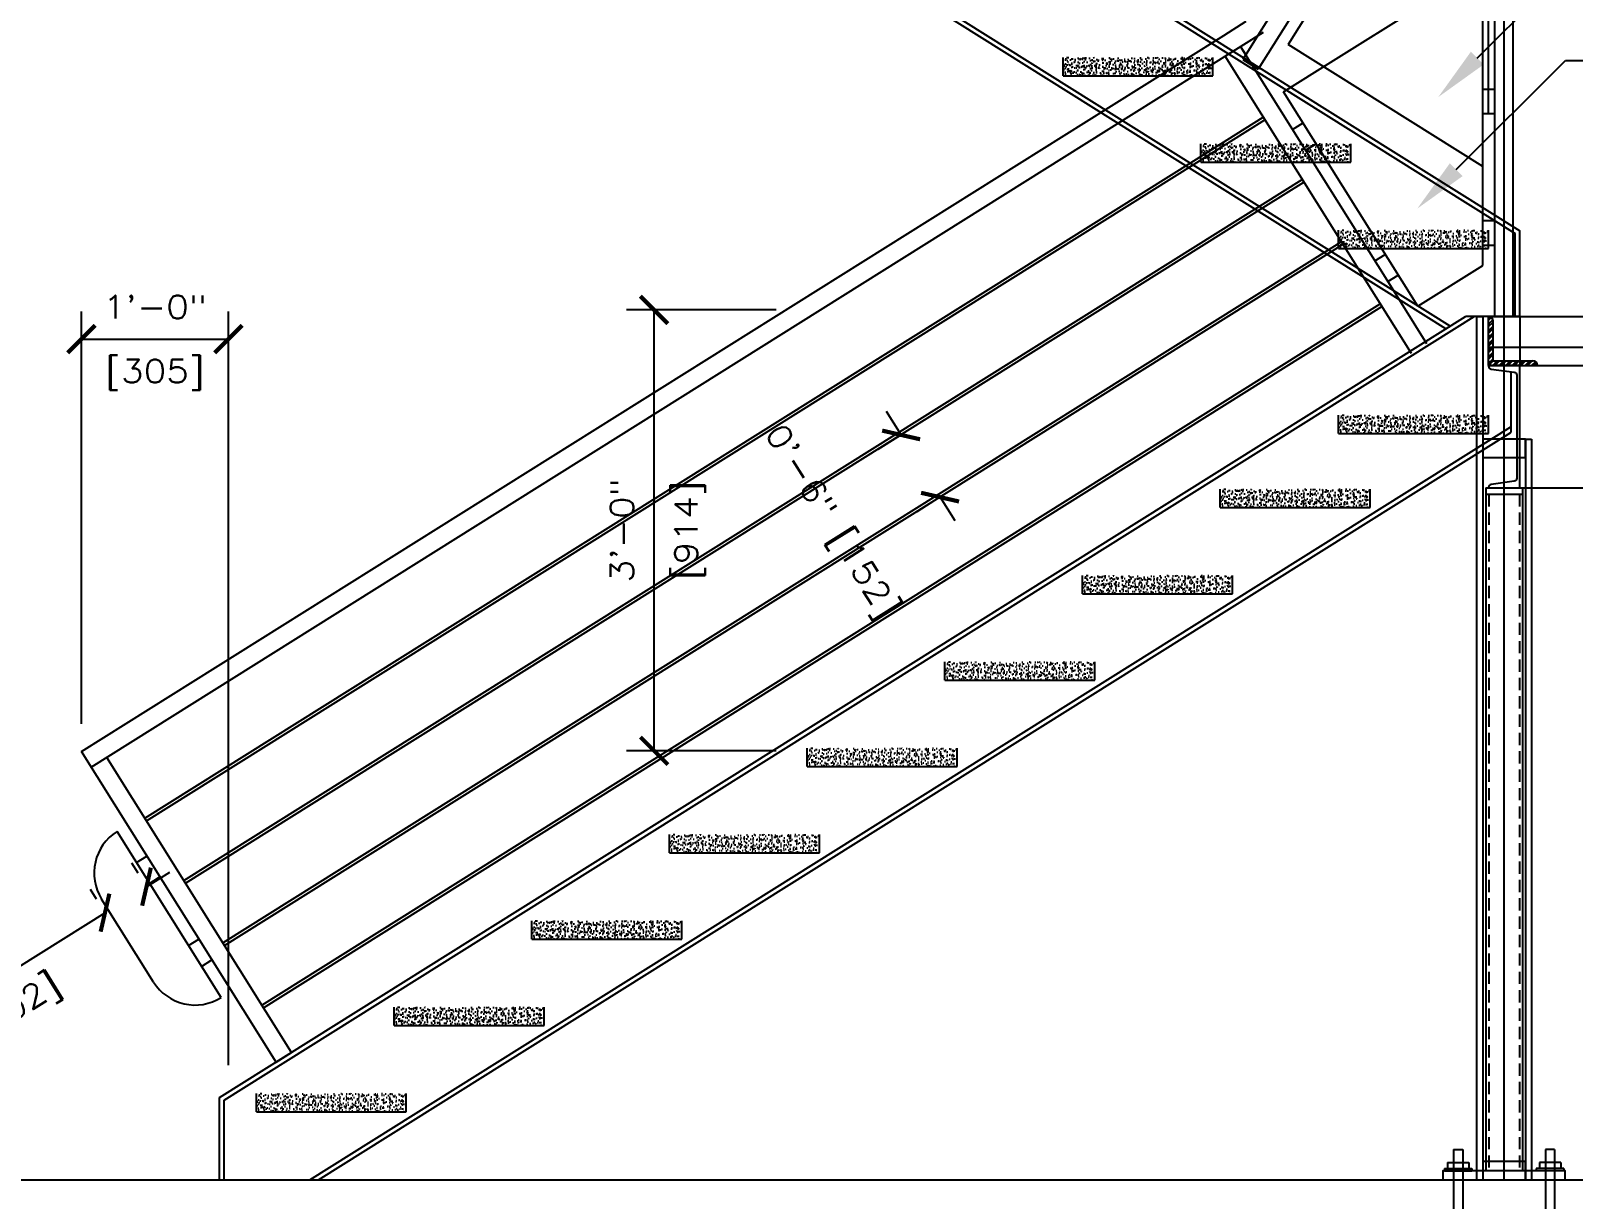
# Model space of a CAD drawing. Header units: inches. Extents: x -54 to 1378, y 14 to 582.
# Drawn here: x 414.4 to 540.4, y 102.1 to 197.5 of the extents above; entities that cross this region are included whole.
import ezdxf
from ezdxf import colors
from ezdxf.entities.mleader import LeaderData, LeaderLine
from ezdxf.math import Vec2, Vec3

# ---------------------------------------------------------------- set-up
doc = ezdxf.new("R2010")
doc.units = ezdxf.units.IN
doc.header["$MEASUREMENT"] = 0
doc.linetypes.add('HIDDEN', pattern=[0.375, 0.25, -0.125])
for name, color, linetype in [('Arch_Section_Handrail', 1, 'Continuous'), ('Arch_Section_Wall', 131, 'Continuous'), ('C-241-1', 241, 'Continuous'), ('Dim', 5, 'Continuous'), ('Dim @ 24', 5, 'Continuous'), ('Dim @ 48', 5, 'Continuous'), ('LAYER11A', 11, 'Continuous'), ('LAYER131A', 131, 'Continuous'), ('Layer131B', 71, 'Continuous'), ('LAYER131D', 131, 'HIDDEN'), ('Mleader @ 24', 5, 'Continuous'), ('Stair_Conc.', 252, 'Continuous'), ('Struc_Section_BP', 135, 'Continuous'), ('Struc_Section_Conc', 71, 'Continuous'), ('Struc_Section_Dim', 5, 'Continuous'), ('Struc_Section_Steel', 11, 'Continuous'), ('Structural_Section_StAngle', 2, 'Continuous')]:
    doc.layers.add(name, color=color, linetype=linetype)
doc.styles.add('ROMANS', font='romans.shx', dxfattribs={"width": 1.15})
doc.dimstyles.new('ROMANS', dxfattribs={"dimscale": 0, "dimtxt": 0.078125, "dimasz": 0.09375, "dimexe": 0.09375, "dimexo": 0.09375, "dimgap": 0.0625, "dimtad": 0, "dimdec": 4, "dimzin": 1, "dimdsep": 46, "dimlunit": 4, "dimtxsty": 'ROMANS', "dimblk": 'ARCHTICK', "dimcen": 0.0625, "dimdle": 0.09375, "dimclrd": 256, "dimclre": 256, "dimclrt": 256, "dimadec": 0, "dimazin": 0, "dimtfac": 1, "dimtdec": 4, "dimtofl": 0, "dimtmove": 2, "dimatfit": 0, "dimfxl": 1, "dimfrac": 2, "dimtolj": 1, "dimtzin": 0, "dimarcsym": 0})
doc.dimstyles.new('ROMANS-beside', dxfattribs={"dimscale": 0, "dimtxt": 0.078125, "dimasz": 0.09375, "dimexe": 0.09375, "dimexo": 0.09375, "dimgap": 0.0625, "dimtad": 1, "dimdec": 4, "dimzin": 1, "dimdsep": 46, "dimlunit": 4, "dimtxsty": 'ROMANS', "dimblk": 'ARCHTICK', "dimcen": 0.0625, "dimdle": 0.09375, "dimclrd": 256, "dimclre": 256, "dimclrt": 256, "dimadec": 0, "dimazin": 0, "dimtfac": 1, "dimtdec": 4, "dimtofl": 0, "dimtmove": 0, "dimatfit": 0, "dimfxl": 1, "dimfrac": 2, "dimtolj": 1, "dimtzin": 0, "dimarcsym": 0})

# ---------------------------------------------------------------- blocks, each defined once
blk = doc.blocks.new('C250x23')
at = {"layer": 'Struc_Section_Steel'}
blk.add_lwpolyline([(2.34, 0.29, -0.361844), (2.56, 0.05), (2.56, 0), (0, 0), (0, 10), (2.56, 10), (2.56, 9.95, -0.361844), (2.34, 9.71), (0.46, 9.45, 0.374734), (0.24, 9.2), (0.24, 0.8, 0.374734), (0.46, 0.55)], format="xyb", close=True, dxfattribs=at)
blk = doc.blocks.new('STAIR')
at = {"layer": 'Stair_Conc.'}
h = blk.add_hatch(dxfattribs=at)
h.set_pattern_fill('AR-CONC', color=256, scale=0.1, style=0)
h.set_pattern_definition([(50, (-9491.38094, -2363.5511), (0.717260183, -0.062752135), [0.075, -0.825]), (355, (-9491.38094, -2363.5511), (-0.138751334, 0.752192134), [0.06, -0.66]), (100.4514, (-9491.3212, -2363.5563), (0.57850938, 0.68943954), [0.06374019, -0.70114211]), (46.1842, (-9491.3809, -2363.3511), (1.06724105, -0.165519014), [0.1125, -1.2375]), (96.6356, (-9491.292, -2363.3649), (0.93466271, 0.97411787), [0.09561029, -1.051713]), (351.1842, (-9491.3809, -2363.3511), (0.93466195, 0.9741186), [0.09, -0.99]), (21, (-9491.28094, -2363.4011), (0.596907052, -0.40261889), [0.075, -0.825]), (326, (-9491.28094, -2363.4011), (0.24331533, 0.725150045), [0.06, -0.66]), (71.4514, (-9491.2312, -2363.43464), (0.84022263, 0.322530497), [0.06374019, -0.70114211]), (37.5, (-9491.38094, -2363.55109), (0.012159855, 0.332893854), [0, -0.652, 0, -0.67, 0, -0.6625]), (7.5, (-9491.38094, -2363.5511), (0.263069537, 0.394411712), [0, -0.382, 0, -0.637, 0, -0.2525]), (327.5, (-9491.60394, -2363.55109), (0.533822436, -0.022554872), [0, -0.25, 0, -0.78, 0, -1.035]), (317.5, (-9491.70394, -2363.5511), (0.58318617, 0.100104982), [0, -0.325, 0, -0.518, 0, -0.735])])
h.paths.add_polyline_path([(81.15, 91.65), (68.9, 91.65), (68.9, 90.15), (81.15, 90.15)])
h = blk.add_hatch(dxfattribs=at)
h.set_pattern_fill('AR-CONC', color=256, scale=0.1, style=0)
h.set_pattern_definition([(50, (-9480.13094, -2370.6011), (0.717260183, -0.062752135), [0.075, -0.825]), (355, (-9480.13094, -2370.6011), (-0.138751334, 0.752192134), [0.06, -0.66]), (100.4514, (-9480.0712, -2370.6063), (0.57850938, 0.68943954), [0.06374019, -0.70114211]), (46.1842, (-9480.1309, -2370.4011), (1.06724105, -0.165519014), [0.1125, -1.2375]), (96.6356, (-9480.042, -2370.4149), (0.93466271, 0.97411787), [0.09561029, -1.051713]), (351.1842, (-9480.1309, -2370.4011), (0.93466195, 0.9741186), [0.09, -0.99]), (21, (-9480.03094, -2370.4511), (0.596907052, -0.40261889), [0.075, -0.825]), (326, (-9480.03094, -2370.4511), (0.24331533, 0.725150045), [0.06, -0.66]), (71.4514, (-9479.9812, -2370.48464), (0.84022263, 0.322530497), [0.06374019, -0.70114211]), (37.5, (-9480.13094, -2370.60109), (0.012159855, 0.332893854), [0, -0.652, 0, -0.67, 0, -0.6625]), (7.5, (-9480.13094, -2370.6011), (0.263069537, 0.394411712), [0, -0.382, 0, -0.637, 0, -0.2525]), (327.5, (-9480.35394, -2370.60109), (0.533822436, -0.022554872), [0, -0.25, 0, -0.78, 0, -1.035]), (317.5, (-9480.45394, -2370.6011), (0.58318617, 0.100104982), [0, -0.325, 0, -0.518, 0, -0.735])])
h.paths.add_polyline_path([(92.4, 84.6), (80.15, 84.6), (80.15, 83.1), (92.4, 83.1)])
h = blk.add_hatch(dxfattribs=at)
h.set_pattern_fill('AR-CONC', color=256, scale=0.1, style=0)
h.set_pattern_definition([(50, (-9468.88094, -2377.6511), (0.717260183, -0.062752135), [0.075, -0.825]), (355, (-9468.88094, -2377.6511), (-0.138751334, 0.752192134), [0.06, -0.66]), (100.4514, (-9468.8212, -2377.6563), (0.57850938, 0.68943954), [0.06374019, -0.70114211]), (46.1842, (-9468.8809, -2377.4511), (1.06724105, -0.165519014), [0.1125, -1.2375]), (96.6356, (-9468.792, -2377.4649), (0.93466271, 0.97411787), [0.09561029, -1.051713]), (351.1842, (-9468.8809, -2377.4511), (0.93466195, 0.9741186), [0.09, -0.99]), (21, (-9468.78094, -2377.5011), (0.596907052, -0.40261889), [0.075, -0.825]), (326, (-9468.78094, -2377.5011), (0.24331533, 0.725150045), [0.06, -0.66]), (71.4514, (-9468.7312, -2377.53464), (0.84022263, 0.322530497), [0.06374019, -0.70114211]), (37.5, (-9468.88094, -2377.65109), (0.012159855, 0.332893854), [0, -0.652, 0, -0.67, 0, -0.6625]), (7.5, (-9468.88094, -2377.6511), (0.263069537, 0.394411712), [0, -0.382, 0, -0.637, 0, -0.2525]), (327.5, (-9469.10394, -2377.65109), (0.533822436, -0.022554872), [0, -0.25, 0, -0.78, 0, -1.035]), (317.5, (-9469.20394, -2377.6511), (0.58318617, 0.100104982), [0, -0.325, 0, -0.518, 0, -0.735])])
h.paths.add_polyline_path([(103.65, 77.55), (91.4, 77.55), (91.4, 76.05), (103.65, 76.05)])
h = blk.add_hatch(dxfattribs=at)
h.set_pattern_fill('AR-CONC', color=256, scale=0.1, style=0)
h.set_pattern_definition([(50, (-9468.88094, -2392.7511), (0.717260183, -0.062752135), [0.075, -0.825]), (355, (-9468.88094, -2392.7511), (-0.138751334, 0.752192134), [0.06, -0.66]), (100.4514, (-9468.8212, -2392.7563), (0.57850938, 0.68943954), [0.06374019, -0.70114211]), (46.1842, (-9468.8809, -2392.5511), (1.06724105, -0.165519014), [0.1125, -1.2375]), (96.6356, (-9468.792, -2392.5649), (0.93466271, 0.97411787), [0.09561029, -1.051713]), (351.1842, (-9468.8809, -2392.5511), (0.93466195, 0.9741186), [0.09, -0.99]), (21, (-9468.78094, -2392.6011), (0.596907052, -0.40261889), [0.075, -0.825]), (326, (-9468.78094, -2392.6011), (0.24331533, 0.725150045), [0.06, -0.66]), (71.4514, (-9468.7312, -2392.63464), (0.84022263, 0.322530497), [0.06374019, -0.70114211]), (37.5, (-9468.88094, -2392.75109), (0.012159855, 0.332893854), [0, -0.652, 0, -0.67, 0, -0.6625]), (7.5, (-9468.88094, -2392.7511), (0.263069537, 0.394411712), [0, -0.382, 0, -0.637, 0, -0.2525]), (327.5, (-9469.10394, -2392.75109), (0.533822436, -0.022554872), [0, -0.25, 0, -0.78, 0, -1.035]), (317.5, (-9469.20394, -2392.7511), (0.58318617, 0.100104982), [0, -0.325, 0, -0.518, 0, -0.735])])
h.paths.add_polyline_path([(103.65, 62.45), (91.4, 62.45), (91.4, 60.95), (103.65, 60.95)])
h = blk.add_hatch(dxfattribs=at)
h.set_pattern_fill('AR-CONC', color=256, scale=0.1, style=0)
h.set_pattern_definition([(50, (-9478.5352, -2398.8011), (0.717260183, -0.062752135), [0.075, -0.825]), (355, (-9478.5352, -2398.8011), (-0.138751334, 0.752192134), [0.06, -0.66]), (100.4514, (-9478.4754, -2398.8063), (0.57850938, 0.68943954), [0.06374019, -0.70114211]), (46.1842, (-9478.5352, -2398.6011), (1.06724105, -0.165519014), [0.1125, -1.2375]), (96.6356, (-9478.4463, -2398.6149), (0.93466271, 0.97411787), [0.09561029, -1.051713]), (351.1842, (-9478.5352, -2398.6011), (0.93466195, 0.9741186), [0.09, -0.99]), (21, (-9478.4352, -2398.6511), (0.596907052, -0.40261889), [0.075, -0.825]), (326, (-9478.4352, -2398.6511), (0.24331533, 0.725150045), [0.06, -0.66]), (71.4514, (-9478.38545, -2398.68464), (0.84022263, 0.322530497), [0.06374019, -0.70114211]), (37.5, (-9478.5352, -2398.80109), (0.012159855, 0.332893854), [0, -0.652, 0, -0.67, 0, -0.6625]), (7.5, (-9478.5352, -2398.8011), (0.263069537, 0.394411712), [0, -0.382, 0, -0.637, 0, -0.2525]), (327.5, (-9478.7582, -2398.80109), (0.533822436, -0.022554872), [0, -0.25, 0, -0.78, 0, -1.035]), (317.5, (-9478.8582, -2398.8011), (0.58318617, 0.100104982), [0, -0.325, 0, -0.518, 0, -0.735])])
h.paths.add_polyline_path([(94, 56.4), (81.75, 56.4), (81.75, 54.9), (94, 54.9)])
h = blk.add_hatch(dxfattribs=at)
h.set_pattern_fill('AR-CONC', color=256, scale=0.1, style=0)
h.set_pattern_definition([(50, (-9489.7852, -2405.8511), (0.717260183, -0.062752135), [0.075, -0.825]), (355, (-9489.7852, -2405.8511), (-0.138751334, 0.752192134), [0.06, -0.66]), (100.4514, (-9489.7254, -2405.8563), (0.57850938, 0.68943954), [0.06374019, -0.70114211]), (46.1842, (-9489.7852, -2405.6511), (1.06724105, -0.165519014), [0.1125, -1.2375]), (96.6356, (-9489.6963, -2405.6649), (0.93466271, 0.97411787), [0.09561029, -1.051713]), (351.1842, (-9489.7852, -2405.6511), (0.93466195, 0.9741186), [0.09, -0.99]), (21, (-9489.6852, -2405.7011), (0.596907052, -0.40261889), [0.075, -0.825]), (326, (-9489.6852, -2405.7011), (0.24331533, 0.725150045), [0.06, -0.66]), (71.4514, (-9489.63545, -2405.73464), (0.84022263, 0.322530497), [0.06374019, -0.70114211]), (37.5, (-9489.7852, -2405.85109), (0.012159855, 0.332893854), [0, -0.652, 0, -0.67, 0, -0.6625]), (7.5, (-9489.7852, -2405.8511), (0.263069537, 0.394411712), [0, -0.382, 0, -0.637, 0, -0.2525]), (327.5, (-9490.0082, -2405.85109), (0.533822436, -0.022554872), [0, -0.25, 0, -0.78, 0, -1.035]), (317.5, (-9490.1082, -2405.8511), (0.58318617, 0.100104982), [0, -0.325, 0, -0.518, 0, -0.735])])
h.paths.add_polyline_path([(82.75, 49.35), (70.5, 49.35), (70.5, 47.85), (82.75, 47.85)])
h = blk.add_hatch(dxfattribs=at)
h.set_pattern_fill('AR-CONC', color=256, scale=0.1, style=0)
h.set_pattern_definition([(50, (-9501.0352, -2412.9011), (0.717260183, -0.062752135), [0.075, -0.825]), (355, (-9501.0352, -2412.9011), (-0.138751334, 0.752192134), [0.06, -0.66]), (100.4514, (-9500.9754, -2412.9063), (0.57850938, 0.68943954), [0.06374019, -0.70114211]), (46.1842, (-9501.0352, -2412.7011), (1.06724105, -0.165519014), [0.1125, -1.2375]), (96.6356, (-9500.9463, -2412.7149), (0.93466271, 0.97411787), [0.09561029, -1.051713]), (351.1842, (-9501.0352, -2412.7011), (0.93466195, 0.9741186), [0.09, -0.99]), (21, (-9500.9352, -2412.7511), (0.596907052, -0.40261889), [0.075, -0.825]), (326, (-9500.9352, -2412.7511), (0.24331533, 0.725150045), [0.06, -0.66]), (71.4514, (-9500.88545, -2412.78464), (0.84022263, 0.322530497), [0.06374019, -0.70114211]), (37.5, (-9501.0352, -2412.90109), (0.012159855, 0.332893854), [0, -0.652, 0, -0.67, 0, -0.6625]), (7.5, (-9501.0352, -2412.9011), (0.263069537, 0.394411712), [0, -0.382, 0, -0.637, 0, -0.2525]), (327.5, (-9501.2582, -2412.90109), (0.533822436, -0.022554872), [0, -0.25, 0, -0.78, 0, -1.035]), (317.5, (-9501.3582, -2412.9011), (0.58318617, 0.100104982), [0, -0.325, 0, -0.518, 0, -0.735])])
h.paths.add_polyline_path([(71.5, 42.3), (59.25, 42.3), (59.25, 40.8), (71.5, 40.8)])
h = blk.add_hatch(dxfattribs=at)
h.set_pattern_fill('AR-CONC', color=256, scale=0.1, style=0)
h.set_pattern_definition([(50, (-9512.2852, -2419.9511), (0.717260183, -0.062752135), [0.075, -0.825]), (355, (-9512.2852, -2419.9511), (-0.138751334, 0.752192134), [0.06, -0.66]), (100.4514, (-9512.2254, -2419.9563), (0.57850938, 0.68943954), [0.06374019, -0.70114211]), (46.1842, (-9512.2852, -2419.7511), (1.06724105, -0.165519014), [0.1125, -1.2375]), (96.6356, (-9512.1963, -2419.7649), (0.93466271, 0.97411787), [0.09561029, -1.051713]), (351.1842, (-9512.2852, -2419.7511), (0.93466195, 0.9741186), [0.09, -0.99]), (21, (-9512.1852, -2419.8011), (0.596907052, -0.40261889), [0.075, -0.825]), (326, (-9512.1852, -2419.8011), (0.24331533, 0.725150045), [0.06, -0.66]), (71.4514, (-9512.13545, -2419.83464), (0.84022263, 0.322530497), [0.06374019, -0.70114211]), (37.5, (-9512.2852, -2419.95109), (0.012159855, 0.332893854), [0, -0.652, 0, -0.67, 0, -0.6625]), (7.5, (-9512.2852, -2419.9511), (0.263069537, 0.394411712), [0, -0.382, 0, -0.637, 0, -0.2525]), (327.5, (-9512.5082, -2419.95109), (0.533822436, -0.022554872), [0, -0.25, 0, -0.78, 0, -1.035]), (317.5, (-9512.6082, -2419.9511), (0.58318617, 0.100104982), [0, -0.325, 0, -0.518, 0, -0.735])])
h.paths.add_polyline_path([(60.25, 35.25), (48, 35.25), (48, 33.75), (60.25, 33.75)])
h = blk.add_hatch(dxfattribs=at)
h.set_pattern_fill('AR-CONC', color=256, scale=0.1, style=0)
h.set_pattern_definition([(50, (-9523.5352, -2427.0011), (0.717260183, -0.062752135), [0.075, -0.825]), (355, (-9523.5352, -2427.0011), (-0.138751334, 0.752192134), [0.06, -0.66]), (100.4514, (-9523.4754, -2427.0063), (0.57850938, 0.68943954), [0.06374019, -0.70114211]), (46.1842, (-9523.5352, -2426.8011), (1.06724105, -0.165519014), [0.1125, -1.2375]), (96.6356, (-9523.4463, -2426.8149), (0.93466271, 0.97411787), [0.09561029, -1.051713]), (351.1842, (-9523.5352, -2426.8011), (0.93466195, 0.9741186), [0.09, -0.99]), (21, (-9523.4352, -2426.8511), (0.596907052, -0.40261889), [0.075, -0.825]), (326, (-9523.4352, -2426.8511), (0.24331533, 0.725150045), [0.06, -0.66]), (71.4514, (-9523.38545, -2426.88464), (0.84022263, 0.322530497), [0.06374019, -0.70114211]), (37.5, (-9523.5352, -2427.00109), (0.012159855, 0.332893854), [0, -0.652, 0, -0.67, 0, -0.6625]), (7.5, (-9523.5352, -2427.0011), (0.263069537, 0.394411712), [0, -0.382, 0, -0.637, 0, -0.2525]), (327.5, (-9523.7582, -2427.00109), (0.533822436, -0.022554872), [0, -0.25, 0, -0.78, 0, -1.035]), (317.5, (-9523.8582, -2427.0011), (0.58318617, 0.100104982), [0, -0.325, 0, -0.518, 0, -0.735])])
h.paths.add_polyline_path([(49, 28.2), (36.75, 28.2), (36.75, 26.7), (49, 26.7)])
h = blk.add_hatch(dxfattribs=at)
h.set_pattern_fill('AR-CONC', color=256, scale=0.1, style=0)
h.set_pattern_definition([(50, (-9534.7852, -2434.0511), (0.717260183, -0.062752135), [0.075, -0.825]), (355, (-9534.7852, -2434.0511), (-0.138751334, 0.752192134), [0.06, -0.66]), (100.4514, (-9534.7254, -2434.0563), (0.57850938, 0.68943954), [0.06374019, -0.70114211]), (46.1842, (-9534.7852, -2433.8511), (1.06724105, -0.165519014), [0.1125, -1.2375]), (96.6356, (-9534.6963, -2433.8649), (0.93466271, 0.97411787), [0.09561029, -1.051713]), (351.1842, (-9534.7852, -2433.8511), (0.93466195, 0.9741186), [0.09, -0.99]), (21, (-9534.6852, -2433.9011), (0.596907052, -0.40261889), [0.075, -0.825]), (326, (-9534.6852, -2433.9011), (0.24331533, 0.725150045), [0.06, -0.66]), (71.4514, (-9534.63545, -2433.93464), (0.84022263, 0.322530497), [0.06374019, -0.70114211]), (37.5, (-9534.7852, -2434.05109), (0.012159855, 0.332893854), [0, -0.652, 0, -0.67, 0, -0.6625]), (7.5, (-9534.7852, -2434.0511), (0.263069537, 0.394411712), [0, -0.382, 0, -0.637, 0, -0.2525]), (327.5, (-9535.0082, -2434.05109), (0.533822436, -0.022554872), [0, -0.25, 0, -0.78, 0, -1.035]), (317.5, (-9535.1082, -2434.0511), (0.58318617, 0.100104982), [0, -0.325, 0, -0.518, 0, -0.735])])
h.paths.add_polyline_path([(37.75, 21.15), (25.5, 21.15), (25.5, 19.65), (37.75, 19.65)])
h = blk.add_hatch(dxfattribs=at)
h.set_pattern_fill('AR-CONC', color=256, scale=0.1, style=0)
h.set_pattern_definition([(50, (-9546.0352, -2441.1011), (0.717260183, -0.062752135), [0.075, -0.825]), (355, (-9546.0352, -2441.1011), (-0.138751334, 0.752192134), [0.06, -0.66]), (100.4514, (-9545.9754, -2441.1063), (0.57850938, 0.68943954), [0.06374019, -0.70114211]), (46.1842, (-9546.0352, -2440.9011), (1.06724105, -0.165519014), [0.1125, -1.2375]), (96.6356, (-9545.9463, -2440.9149), (0.93466271, 0.97411787), [0.09561029, -1.051713]), (351.1842, (-9546.0352, -2440.9011), (0.93466195, 0.9741186), [0.09, -0.99]), (21, (-9545.9352, -2440.9511), (0.596907052, -0.40261889), [0.075, -0.825]), (326, (-9545.9352, -2440.9511), (0.24331533, 0.725150045), [0.06, -0.66]), (71.4514, (-9545.88545, -2440.98464), (0.84022263, 0.322530497), [0.06374019, -0.70114211]), (37.5, (-9546.0352, -2441.10109), (0.012159855, 0.332893854), [0, -0.652, 0, -0.67, 0, -0.6625]), (7.5, (-9546.0352, -2441.1011), (0.263069537, 0.394411712), [0, -0.382, 0, -0.637, 0, -0.2525]), (327.5, (-9546.2582, -2441.10109), (0.533822436, -0.022554872), [0, -0.25, 0, -0.78, 0, -1.035]), (317.5, (-9546.3582, -2441.1011), (0.58318617, 0.100104982), [0, -0.325, 0, -0.518, 0, -0.735])])
h.paths.add_polyline_path([(26.5, 14.1), (14.25, 14.1), (14.25, 12.6), (26.5, 12.6)])
h = blk.add_hatch(dxfattribs=at)
h.set_pattern_fill('AR-CONC', color=256, scale=0.1, style=0)
h.set_pattern_definition([(50, (-9557.2852, -2448.1511), (0.717260183, -0.062752135), [0.075, -0.825]), (355, (-9557.2852, -2448.1511), (-0.138751334, 0.752192134), [0.06, -0.66]), (100.4514, (-9557.2254, -2448.1563), (0.57850938, 0.68943954), [0.06374019, -0.70114211]), (46.1842, (-9557.2852, -2447.9511), (1.06724105, -0.165519014), [0.1125, -1.2375]), (96.6356, (-9557.1963, -2447.9649), (0.93466271, 0.97411787), [0.09561029, -1.051713]), (351.1842, (-9557.2852, -2447.9511), (0.93466195, 0.9741186), [0.09, -0.99]), (21, (-9557.1852, -2448.0011), (0.596907052, -0.40261889), [0.075, -0.825]), (326, (-9557.1852, -2448.0011), (0.24331533, 0.725150045), [0.06, -0.66]), (71.4514, (-9557.13545, -2448.03464), (0.84022263, 0.322530497), [0.06374019, -0.70114211]), (37.5, (-9557.2852, -2448.15109), (0.012159855, 0.332893854), [0, -0.652, 0, -0.67, 0, -0.6625]), (7.5, (-9557.2852, -2448.1511), (0.263069537, 0.394411712), [0, -0.382, 0, -0.637, 0, -0.2525]), (327.5, (-9557.5082, -2448.15109), (0.533822436, -0.022554872), [0, -0.25, 0, -0.78, 0, -1.035]), (317.5, (-9557.6082, -2448.1511), (0.58318617, 0.100104982), [0, -0.325, 0, -0.518, 0, -0.735])])
h.paths.add_polyline_path([(15.25, 7.05), (3, 7.05), (3, 5.55), (15.25, 5.55)])
at = {"layer": 'Layer131B'}
for p, q in [((68.9, 90.15), (68.9, 91.65)), ((81.15, 90.15), (81.15, 91.65)), ((68.9, 90.15), (81.15, 90.15)), ((80.15, 83.1), (80.15, 84.6)), ((92.4, 83.1), (92.4, 84.6)), ((80.15, 83.1), (92.4, 83.1)), ((91.4, 76.05), (91.4, 77.55)), ((103.65, 76.05), (103.65, 77.55)), ((91.4, 76.05), (103.65, 76.05))]:
    blk.add_line(p, q, dxfattribs=at)
at = {"layer": 'Layer131B', "ltscale": 5}
for p, q in [((91.4, 60.95), (91.4, 62.45)), ((103.65, 60.95), (103.65, 62.45)), ((81.75, 54.9), (81.75, 56.4)), ((94, 54.9), (94, 56.4)), ((70.5, 47.85), (70.5, 49.35)), ((82.75, 47.85), (82.75, 49.35)), ((59.25, 40.8), (59.25, 42.3)), ((71.5, 40.8), (71.5, 42.3)), ((48, 33.75), (48, 35.25)), ((60.25, 33.75), (60.25, 35.25)), ((48, 33.75), (60.25, 33.75)), ((36.75, 26.7), (36.75, 28.2)), ((49, 26.7), (49, 28.2)), ((25.5, 19.65), (25.5, 21.15)), ((37.75, 19.65), (37.75, 21.15)), ((14.25, 12.6), (14.25, 14.1)), ((26.5, 12.6), (26.5, 14.1)), ((3, 5.55), (3, 7.05)), ((15.25, 5.55), (15.25, 7.05))]:
    blk.add_line(p, q, dxfattribs=at)
at = {"layer": 'Layer131B', "ltscale": 8}
for p, q in [((91.4, 60.95), (103.65, 60.95)), ((81.75, 54.9), (94, 54.9)), ((70.5, 47.85), (82.75, 47.85)), ((59.25, 40.8), (71.5, 40.8)), ((36.75, 26.7), (49, 26.7)), ((25.5, 19.65), (37.75, 19.65)), ((14.25, 12.6), (26.5, 12.6)), ((3, 5.55), (15.25, 5.55))]:
    blk.add_line(p, q, dxfattribs=at)
blk = doc.blocks.new('_ArchTick')
at = {"color": 0, "linetype": 'ByBlock', "const_width": 0.15}
blk.add_lwpolyline([(-0.5, -0.5), (0.5, 0.5)], dxfattribs=at)
blk = doc.blocks.new('*D21')
at = {"layer": 'DEFPOINTS', "color": 0}
for p in [(534.74, 103.69), (534.74, 58.15), (594.74, 56.26)]:
    blk.add_point(p, dxfattribs=at)
at = {"layer": 'Dim', "lineweight": -2}
for p, q in [((534.74, 99.19), (534.74, 53.65)), ((594.74, 60.76), (594.74, 62.65)), ((534.65, 58.15), (540.08, 58.15)), ((594.83, 58.15), (589.41, 58.15))]:
    blk.add_line(p, q, dxfattribs=at)
at = {"layer": 'Dim', "lineweight": -2, "xscale": 4.5, "yscale": 4.5, "zscale": 4.5, "rotation": 180}
blk.add_blockref('_ArchTick', (534.74, 58.15), dxfattribs=at)
at = {"layer": 'Dim', "lineweight": -2, "xscale": 4.5, "yscale": 4.5, "zscale": 4.5}
blk.add_blockref('_ArchTick', (594.74, 58.15), dxfattribs=at)
at = {"layer": 'Dim', "insert": (564.74, 58.15), "char_height": 3.75, "attachment_point": 5, "style": 'ROMANS'}
blk.add_mtext('\\A1;5\'-0" [1524]', dxfattribs=at)
blk = doc.blocks.new('*D22')
at = {"layer": 'DEFPOINTS', "color": 0}
for p in [(533.46, 215.71), (533.46, 188.47), (534.74, 188.47)]:
    blk.add_point(p, dxfattribs=at)
at = {"layer": 'Dim', "lineweight": -2}
for p, q in [((533.46, 190.72), (533.46, 217.96)), ((534.74, 190.72), (534.74, 217.96)), ((533.46, 215.71), (514.77, 215.71)), ((534.74, 215.71), (536.99, 215.71))]:
    blk.add_line(p, q, dxfattribs=at)
at = {"layer": 'Dim', "lineweight": -2, "xscale": 2.25, "yscale": 2.25, "zscale": 2.25}
blk.add_blockref('_ArchTick', (533.46, 215.71), dxfattribs=at)
at = {"layer": 'Dim', "lineweight": -2, "xscale": 2.25, "yscale": 2.25, "zscale": 2.25, "rotation": 180}
blk.add_blockref('_ArchTick', (534.74, 215.71), dxfattribs=at)
at = {"layer": 'Dim', "insert": (519.59, 220.48), "char_height": 1.875, "attachment_point": 5, "style": 'ROMANS'}
blk.add_mtext('\\A1;\\A1;1-{\\H0.7x;\\S1/4;}"\\P[33]', dxfattribs=at)
blk = doc.blocks.new('*D27')
at = {"layer": 'DEFPOINTS', "color": 0, "ltscale": 0.1}
for p in [(430.52, 172.35), (418.52, 138.67), (430.52, 110.82)]:
    blk.add_point(p, dxfattribs=at)
at = {"layer": 'Dim', "lineweight": -2, "ltscale": 0.1}
for p, q in [((418.52, 140.92), (418.52, 174.6)), ((430.52, 113.07), (430.52, 174.6)), ((418.42, 172.35), (430.61, 172.35))]:
    blk.add_line(p, q, dxfattribs=at)
at = {"layer": 'Dim', "lineweight": -2, "ltscale": 0.1, "xscale": 2.25, "yscale": 2.25, "zscale": 2.25, "rotation": 180}
blk.add_blockref('_ArchTick', (418.52, 172.35), dxfattribs=at)
at = {"layer": 'Dim', "lineweight": -2, "ltscale": 0.1, "xscale": 2.25, "yscale": 2.25, "zscale": 2.25}
blk.add_blockref('_ArchTick', (430.52, 172.35), dxfattribs=at)
at = {"layer": 'Dim', "ltscale": 0.1, "char_height": 1.875, "attachment_point": 5, "style": 'ROMANS'}
for s, insert in [('\\A1;1\'-0"', (424.52, 174.97)), ('\\A1;[305]', (424.52, 169.42))]:
    blk.add_mtext(s, dxfattribs=dict(at, insert=insert))
blk = doc.blocks.new('*D28')
at = {"layer": 'DEFPOINTS', "color": 0, "ltscale": 0.1}
for p in [(465.3, 174.73), (477.52, 174.73), (477.52, 138.73)]:
    blk.add_point(p, dxfattribs=at)
at = {"layer": 'Dim', "lineweight": -2, "ltscale": 0.1}
for p, q in [((475.27, 174.73), (463.05, 174.73)), ((465.3, 138.64), (465.3, 174.82)), ((475.27, 138.73), (463.05, 138.73))]:
    blk.add_line(p, q, dxfattribs=at)
at = {"layer": 'Dim', "lineweight": -2, "ltscale": 0.1, "xscale": 2.25, "yscale": 2.25, "zscale": 2.25}
for p, rotation in [((465.3, 174.73), 90), ((465.3, 138.73), 270)]:
    blk.add_blockref('_ArchTick', p, dxfattribs=dict(at, rotation=rotation))
at = {"layer": 'Dim', "ltscale": 0.1, "char_height": 1.875, "attachment_point": 5, "rotation": 90, "style": 'ROMANS'}
for s, insert in [('\\A1;3\'-0"', (462.68, 156.73)), ('\\A1;[914]', (468.23, 156.73))]:
    blk.add_mtext(s, dxfattribs=dict(at, insert=insert))
blk = doc.blocks.new('*D30')
at = {"layer": 'DEFPOINTS', "color": 0, "ltscale": 0.1}
for p in [(424.33, 126.83), (420.44, 125.51), (420.94, 124.7)]:
    blk.add_point(p, dxfattribs=at)
at = {"layer": 'Dim', "lineweight": -2, "ltscale": 0.1}
for p, q in [((423.14, 128.73), (422.64, 129.54)), ((423.83, 127.63), (425.74, 128.83)), ((419.75, 126.61), (419.25, 127.41)), ((420.44, 125.51), (406.69, 116.89))]:
    blk.add_line(p, q, dxfattribs=at)
at = {"layer": 'Dim', "lineweight": -2, "ltscale": 0.1, "xscale": 2.25, "yscale": 2.25, "zscale": 2.25}
for p, rotation in [((423.83, 127.63), 212.0740008753154), ((420.44, 125.51), 32.07400087531533)]:
    blk.add_blockref('_ArchTick', p, dxfattribs=dict(at, rotation=rotation))
at = {"layer": 'Dim', "ltscale": 0.1, "char_height": 1.875, "attachment_point": 5, "rotation": 32.074, "style": 'ROMANS'}
for s, insert in [('\\A1;0\'-4"', (410.27, 122.22)), ('\\A1;[102]', (413.21, 117.52))]:
    blk.add_mtext(s, dxfattribs=dict(at, insert=insert))
blk = doc.blocks.new('*D31')
at = {"layer": 'DEFPOINTS', "color": 0, "ltscale": 0.1}
for p in [(487.32, 165.68), (490.5, 160.59), (488.66, 159.44)]:
    blk.add_point(p, dxfattribs=at)
at = {"layer": 'Dim', "lineweight": -2, "ltscale": 0.1}
for p, q in [((485.48, 164.52), (484.28, 166.43)), ((485.41, 164.48), (483.57, 163.33)), ((488.6, 159.4), (486.76, 158.25)), ((488.66, 159.44), (489.86, 157.53))]:
    blk.add_line(p, q, dxfattribs=at)
at = {"layer": 'Dim', "lineweight": -2, "ltscale": 0.1, "xscale": 2.25, "yscale": 2.25, "zscale": 2.25}
for p, rotation in [((485.48, 164.52), 302.074000875314), ((488.66, 159.44), 122.074000875314)]:
    blk.add_blockref('_ArchTick', p, dxfattribs=dict(at, rotation=rotation))
at = {"layer": 'Dim', "ltscale": 0.1, "insert": (479.63, 157.32), "char_height": 1.875, "attachment_point": 5, "rotation": 302.074, "style": 'ROMANS'}
blk.add_mtext('\\A1;0\'-6" [152]', dxfattribs=at)

msp = doc.modelspace()

# ---------------------------------------------------------------- hatches: boundary and pattern name
at = {"layer": 'Structural_Section_StAngle'}
h = msp.add_hatch(dxfattribs=at)
h.set_pattern_fill('STEEL', color=256, scale=3, style=0)
h.set_pattern_definition([(45, (-8335.26108, -3273.79063), (-0.265165043, 0.265165043), []), (45, (-8335.26108, -3273.60313), (-0.265165043, 0.265165043), [])])
h.paths.add_polyline_path([(533.83624, 170.56352), (533.83624, 173.81352, 0.414213562), (533.46124, 174.18852), (533.46124, 170.18852), (537.46124, 170.18852, 0.414213562), (537.08624, 170.56352)])

# ---------------------------------------------------------------- linework, layer by layer
at = {"layer": 'Arch_Section_Handrail', "ltscale": 0.1}
for p, q in [((528.37168, 219.09496), (513.38514, 195.18027)), ((529.63813, 218.29111), (514.65619, 194.38375)), ((533.99124, 184.59831), (533.99124, 215.52807)), ((535.49124, 183.65831), (535.49124, 214.57598)), ((527.55054, 213.07665), (517.09659, 196.39482)), ((532.99124, 186.43418), (532.99124, 209.62329)), ((513.63309, 195.57592), (513.21529, 196.24262)), ((532.99124, 186.43418), (517.09659, 196.39482)), ((513.38514, 195.18027), (514.65619, 194.38375)), ((532.99124, 192.76584), (533.99124, 192.76584)), ((532.99124, 190.76584), (533.99124, 190.76584)), ((532.99124, 178.35209), (532.99124, 186.43418)), ((527.16368, 171.15976), (522.40146, 178.75905)), ((528.43473, 171.95628), (525.31638, 176.93236)), ((434.41588, 113.29568), (418.51595, 138.6679)), ((435.68692, 114.0922), (420.58352, 138.19338)), ((429.92468, 118.57929), (421.42846, 132.1371)), ((421.42846, 132.1371), (421.42846, 132.1371)), ((423.0215, 129.59501), (423.86886, 130.12603)), ((424.08353, 127.90029), (424.93089, 128.4313)), ((424.41118, 119.84469), (420.16306, 126.62359)), ((427.26961, 122.81611), (428.11698, 123.34712)), ((428.33164, 121.12138), (429.179, 121.6524)), ((429.92468, 118.57929), (429.92468, 118.57929)), ((434.41588, 113.29568), (435.68692, 114.0922))]:
    msp.add_line(p, q, dxfattribs=at)
at = {"layer": 'Arch_Section_Handrail', "ltscale": 6}
for p, q in [((519.28969, 194.14859), (532.99124, 202.73489)), ((502.44632, 191.26427), (511.8377, 197.14953)), ((503.85872, 190.37917), (513.25009, 196.26443)), ((522.40146, 178.75905), (511.94424, 195.4461)), ((525.31638, 176.93236), (513.21529, 196.24262)), ((527.68905, 175.02939), (516.71772, 192.53682)), ((509.39058, 186.91253), (515.06395, 190.46784)), ((509.62598, 186.76502), (515.19671, 190.256)), ((515.04015, 183.37214), (518.25004, 185.38367)), ((515.27555, 183.22462), (518.38279, 185.17183)), ((533.99124, 174.18852), (533.99124, 184.59831)), ((535.49124, 174.18852), (535.49124, 183.65831)), ((532.99124, 182.02043), (533.99124, 182.02043)), ((520.68972, 179.83174), (521.43612, 180.29949)), ((520.92512, 179.68423), (521.56887, 180.08765)), ((524.18661, 178.73519), (525.03398, 179.2662)), ((532.99124, 180.02043), (533.99124, 180.02043)), ((527.68905, 175.02939), (532.99124, 178.35209)), ((525.24864, 177.04046), (526.09601, 177.57148))]:
    msp.add_line(p, q, dxfattribs=at)
at = {"layer": 'Arch_Section_Handrail'}
for p, q in [((511.8377, 197.14953), (513.66913, 198.29723)), ((513.25009, 196.26443), (515.07249, 197.40647)), ((516.71772, 192.53682), (519.28969, 194.14859)), ((418.51595, 138.6679), (502.44632, 191.26427)), ((419.31247, 137.39686), (503.85872, 190.37917)), ((517.4634, 189.46372), (518.31076, 189.99473)), ((518.52543, 187.76899), (519.37279, 188.30001)), ((423.70323, 133.21512), (509.39058, 186.91253)), ((423.83598, 133.00328), (509.62598, 186.76502)), ((426.88931, 128.13095), (515.04015, 183.37214)), ((427.02207, 127.9191), (515.27555, 183.22462)), ((430.0754, 123.04677), (520.68972, 179.83174)), ((430.20815, 122.83493), (520.92512, 179.68423)), ((433.26148, 117.96259), (524.62221, 175.21531)), ((433.39424, 117.75075), (524.75496, 175.00347))]:
    msp.add_line(p, q, dxfattribs=at)
at = {"layer": 'Arch_Section_Handrail', "ltscale": 0.1}
for centre, start, end in [((423.55251, 128.74765), 122.0740009, 212.0740009), ((427.80063, 121.96875), 212.0740009, 302.0740009)]:
    msp.add_arc(centre, 4, start, end, dxfattribs=at)
at = {"layer": 'Arch_Section_Wall'}
for p, q in [((532.49124, 174.18852), (532.49124, 103.68852)), ((532.49124, 174.18852), (532.99124, 174.18852)), ((532.99124, 174.18852), (532.99124, 103.68852)), ((536.49124, 164.18852), (536.49124, 103.68852)), ((536.49124, 164.18852), (536.99124, 164.18852)), ((536.99124, 164.18852), (536.99124, 103.68852))]:
    msp.add_line(p, q, dxfattribs=at)
for points in [[(532.99124, 162.68852), (536.49124, 162.68852), (536.49124, 164.18852), (532.99124, 164.18852)], [(532.99124, 103.68852), (536.49124, 103.68852), (536.49124, 105.18852), (532.99124, 105.18852)]]:
    msp.add_lwpolyline(points, close=True, dxfattribs=at)
at = {"layer": 'C-241-1'}
for p, q in [((530.61516, 106.16017), (530.61516, 105.11893)), ((530.61516, 106.16017), (531.36732, 106.16017)), ((531.36732, 106.16017), (531.36732, 105.11893)), ((538.11516, 106.16017), (538.11516, 105.11893)), ((538.86732, 106.16017), (538.11516, 106.16017)), ((538.86732, 106.16017), (538.86732, 105.11893)), ((529.87031, 104.62408), (532.11217, 104.62408)), ((529.87031, 104.62408), (529.87031, 104.43852)), ((530.12031, 105.11893), (531.86217, 105.11893)), ((530.12031, 105.11893), (530.12031, 104.62408)), ((531.86217, 105.11893), (531.86217, 104.62408)), ((532.11217, 104.62408), (532.11217, 104.43852)), ((539.61217, 104.62408), (537.37031, 104.62408)), ((537.37031, 104.62408), (537.37031, 104.43852)), ((539.36217, 105.11893), (537.62031, 105.11893)), ((537.62031, 105.11893), (537.62031, 104.62408)), ((539.36217, 105.11893), (539.36217, 104.62408)), ((539.61217, 104.62408), (539.61217, 104.43852)), ((529.87031, 104.43852), (532.11217, 104.43852)), ((539.61217, 104.43852), (537.37031, 104.43852))]:
    msp.add_line(p, q, dxfattribs=at)
at = {"layer": 'C-241-1', "ltscale": 2}
for p, q in [((530.61516, 105.11893), (530.61516, 85.43852)), ((531.36732, 105.11893), (531.36732, 85.43852)), ((538.11516, 105.11893), (538.11516, 85.43852)), ((538.86732, 105.11893), (538.86732, 85.43852))]:
    msp.add_line(p, q, dxfattribs=at)
at = {"layer": 'Dim', "ltscale": 0.2}
msp.add_line((536.02124, 174.18852), (583.613, 174.18852), dxfattribs=at)
at = {"layer": 'LAYER11A'}
msp.add_line((322.74124, 103.68852), (594.74124, 103.68852), dxfattribs=at)
at = {"layer": 'LAYER131A'}
for p, q in [((533.24124, 160.18852), (533.24124, 104.43852)), ((533.24124, 160.18852), (536.24124, 160.18852)), ((536.24124, 160.18852), (536.24124, 104.43852)), ((533.24124, 159.68852), (536.24124, 159.68852))]:
    msp.add_line(p, q, dxfattribs=at)
at = {"layer": 'LAYER131D', "ltscale": 4}
for p, q in [((533.49124, 159.68852), (533.49124, 104.43852)), ((535.99124, 159.68852), (535.99124, 104.43852))]:
    msp.add_line(p, q, dxfattribs=at)
at = {"layer": 'Struc_Section_BP', "ltscale": 2}
msp.add_lwpolyline([(529.74124, 103.68852), (539.74124, 103.68852), (539.74124, 104.43852), (529.74124, 104.43852)], close=True, dxfattribs=at)
at = {"layer": 'Struc_Section_Conc', "ltscale": 2}
msp.add_line((533.46124, 174.18852), (592.02124, 174.18852), dxfattribs=at)
at = {"layer": 'Struc_Section_Conc', "ltscale": 20}
msp.add_line((533.46124, 171.68852), (591.64624, 171.68852), dxfattribs=at)
at = {"layer": 'Struc_Section_Dim', "ltscale": 10}
msp.add_line((534.74124, 103.68852), (534.74124, 231.14642), dxfattribs=at)
at = {"layer": 'Struc_Section_Steel'}
for p, q in [((434.68293, 244.68852), (536.02124, 181.18317)), ((529.98955, 173.18852), (432.21124, 234.46293)), ((429.80698, 110.40744), (531.5853, 174.18852)), ((430.18198, 110.19989), (532.2915, 174.18852)), ((536.02124, 174.18852), (531.5853, 174.18852)), ((536.02124, 170.18852), (589.46124, 170.18852)), ((535.28124, 169.67727), (535.28124, 164.73013)), ((437.16822, 103.68852), (535.28124, 165.17268)), ((437.87442, 103.68852), (535.28124, 164.73013)), ((536.02124, 160.18852), (589.46124, 160.18852)), ((429.80698, 103.68852), (429.80698, 110.40744)), ((430.18198, 103.68852), (430.18198, 110.19989))]:
    msp.add_line(p, q, dxfattribs=at)
at = {"layer": 'Struc_Section_Steel', "ltscale": 10}
for p, q in [((434.57513, 244.31352), (535.64624, 180.97562)), ((530.34265, 173.40979), (432.21124, 234.90548)), ((535.64624, 174.18852), (535.64624, 180.97562)), ((536.02124, 174.18852), (536.02124, 170.18852))]:
    msp.add_line(p, q, dxfattribs=at)
at = {"layer": 'Struc_Section_Steel', "ltscale": 2}
msp.add_line((536.02124, 174.18852), (536.02124, 181.18317), dxfattribs=at)
at = {"layer": 'Structural_Section_StAngle', "ltscale": 5}
for p, q in [((533.46124, 170.18852), (533.46124, 174.18852)), ((533.83624, 170.56352), (533.83624, 173.81352)), ((533.46124, 170.18852), (537.46124, 170.18852)), ((533.83624, 170.56352), (537.08624, 170.56352))]:
    msp.add_line(p, q, dxfattribs=at)
at = {"layer": 'Structural_Section_StAngle'}
msp.add_line((533.46124, 174.18852), (533.46124, 174.18852), dxfattribs=at)
at = {"layer": 'Structural_Section_StAngle', "ltscale": 5}
for centre, start in [((533.46124, 173.81352), 360), ((537.08624, 170.18852), 0)]:
    msp.add_arc(centre, 0.375, start, 90, dxfattribs=at)

# ---------------------------------------------------------------- block references
at = {"layer": 'Struc_Section_Steel'}
msp.add_blockref('STAIR', (429.80698, 103.68852), dxfattribs=at)
at = {"layer": 'Struc_Section_Steel', "xscale": -1}
msp.add_blockref('C250x23', (536.02124, 160.18852), dxfattribs=at)

# ---------------------------------------------------------------- dimensions: what is measured, and where the dimension line sits
at = {"layer": 'Dim @ 24'}
dim = msp.add_linear_dim(base=(533.46124, 215.70894), p1=(534.74124, 188.46852), p2=(533.46124, 188.46852), text='\\A1;1-{\\H0.7x;\\S1/4;}"\\P[33]', dimstyle='ROMANS-beside', override={"dimscale": 24, "dimtxt": 0.078125, "dimasz": 0.09375, "dimexe": 0.09375, "dimexo": 0.09375, "dimgap": 0.0625, "dimpost": '\\X', "dimcen": 0.0625, "dimtix": 0, "dimtofl": 0, "dimtmove": 0, "dimatfit": 0}, dxfattribs=at)
dim.commit()
dim.dimension.update_dxf_attribs({"geometry": '*D22', "text_midpoint": (519.59088, 215.70894), "dimtype": 128})
at = {"layer": 'Dim @ 24', "ltscale": 0.1}
dim = msp.add_linear_dim(base=(430.51595, 172.35241), p1=(418.51595, 138.6679), p2=(430.51595, 110.8246), dimstyle='ROMANS-beside', override={"dimscale": 24, "dimtxt": 0.078125, "dimasz": 0.09375, "dimexe": 0.09375, "dimexo": 0.09375, "dimgap": 0.0625, "dimpost": '\\X', "dimcen": 0.0625, "dimtix": 0, "dimtofl": 0, "dimtmove": 0, "dimatfit": 0}, dxfattribs=at)
dim.commit()
dim.dimension.update_dxf_attribs({"geometry": '*D27', "text_midpoint": (424.51595, 172.35241)})
for base, p1, p2, angle, dimstyle, override, picture, middle in [((465.29883, 174.72901), (477.51595, 138.72901), (477.51595, 174.72901), 90, 'ROMANS-beside', {"dimscale": 24, "dimtxt": 0.078125, "dimasz": 0.09375, "dimexe": 0.09375, "dimexo": 0.09375, "dimgap": 0.0625, "dimpost": '\\X', "dimcen": 0.0625, "dimtix": 0, "dimtofl": 0, "dimtmove": 0, "dimatfit": 0}, '*D28', (465.29883, 156.72901)), ((488.6636, 159.43988), (487.3185, 165.67774), (490.50459, 160.59356), 302.0740009, 'ROMANS', {"dimscale": 24, "dimtxt": 0.078125, "dimasz": 0.09375, "dimexe": 0.09375, "dimexo": 0.09375, "dimgap": 0.0625, "dimcen": 0.0625, "dimtix": 0, "dimtofl": 0, "dimtmove": 2, "dimatfit": 0}, '*D31', (479.62587, 157.31663)), ((420.44034, 125.50721), (424.33312, 126.82808), (420.94367, 124.70402), 32.0740009, 'ROMANS-beside', {"dimscale": 24, "dimtxt": 0.078125, "dimasz": 0.09375, "dimexe": 0.09375, "dimexo": 0.09375, "dimgap": 0.0625, "dimpost": '\\X', "dimcen": 0.0625, "dimtix": 0, "dimtofl": 0, "dimtmove": 0, "dimatfit": 0}, '*D30', (411.6584, 120.00387))]:
    dim = msp.add_linear_dim(base=base, p1=p1, p2=p2, angle=angle, dimstyle=dimstyle, override=override, dxfattribs=at)
    dim.commit()
    dim.dimension.update_dxf_attribs({"geometry": picture, "text_midpoint": middle})
at = {"layer": 'Dim @ 48'}
dim = msp.add_linear_dim(base=(534.74124, 58.14885), p1=(594.74124, 56.26032), p2=(534.74124, 103.68852), dimstyle='ROMANS', override={"dimscale": 48, "dimtxt": 0.078125, "dimasz": 0.09375, "dimexe": 0.09375, "dimexo": 0.09375, "dimgap": 0.0625, "dimcen": 0.0625, "dimtix": 0, "dimtofl": 0, "dimtmove": 2, "dimatfit": 0}, dxfattribs=at)
dim.commit()
dim.dimension.update_dxf_attribs({"geometry": '*D21', "text_midpoint": (564.74124, 58.14885)})

# ---------------------------------------------------------------- leaders
at = {"layer": 'Mleader @ 24'}
ml = msp.add_multileader_mtext('Standard', dxfattribs=at)
ml.set_content('{\\W1.15;POLISHED ALUM. CHECKER \\PPLATE PANEL (TYP.)}', color=256, style='ROMANS')
ml.set_leader_properties()
ml.build(insert=Vec2(0, 0))
ml.multileader.update_dxf_attribs({"dogleg_length": 0.36, "arrow_head_size": 4.5})
ctx = ml.context
ctx.base_point, ctx.char_height, ctx.arrow_head_size, ctx.landing_gap_size, ctx.plane_origin = Vec3(548.43186, 204.20513), 1.5, 4.5, 2.16, Vec3(552.27362, 205.10513)
ctx.attachment_type = 1
notes = []
notes.append((ctx, [(0, (1, 1, 0), (541.47362, 204.20513), (1, 0), 6.95823, [(0, [(529.36457, 192.11143)], 0, [])])]))
ctx.mtext.insert, ctx.mtext.width, ctx.mtext.defined_height, ctx.mtext.flow_direction = Vec3(550.59186, 205.20513), 41.9247834, 4.5355, 5
ml = msp.add_multileader_mtext('Standard', dxfattribs=at)
ml.set_content('{\\W1.15;POLISHED ALUM. CHECKER \\PPLATE PANEL (TYP.)}', color=256, style='ROMANS')
ml.set_leader_properties()
ml.build(insert=Vec2(0, 0))
ml.multileader.update_dxf_attribs({"dogleg_length": 0.36, "arrow_head_size": 4.5})
ctx = ml.context
ctx.base_point, ctx.char_height, ctx.arrow_head_size, ctx.landing_gap_size, ctx.plane_origin = Vec3(547.6867, 195.09648), 1.5, 4.5, 2.16, Vec3(550.55673, 195.99648)
ctx.attachment_type = 1
notes.append((ctx, [(0, (1, 1, 0), (539.75673, 195.09648), (1, 0), 7.92997, [(0, [(527.64768, 183.00278)], 0, [])])]))
ctx.mtext.insert, ctx.mtext.width, ctx.mtext.defined_height, ctx.mtext.flow_direction = Vec3(549.8467, 196.09648), 41.9247834, 4.5355, 5
for ctx, leaders in notes:
    for number, flags, end, landing, length, lines in leaders:
        leader = LeaderData()
        leader.index, (leader.has_last_leader_line, leader.has_dogleg_vector, leader.attachment_direction) = number, flags
        leader.last_leader_point, leader.dogleg_vector, leader.dogleg_length = Vec3(end), Vec3(landing), length
        for number, points, colour, breaks in lines:
            line = LeaderLine()
            line.index, line.vertices, line.color, line.breaks = number, Vec3.list(points), colors.encode_raw_color(colour), breaks
            leader.lines.append(line)
        ctx.leaders.append(leader)

doc.saveas('drawing.dxf')
